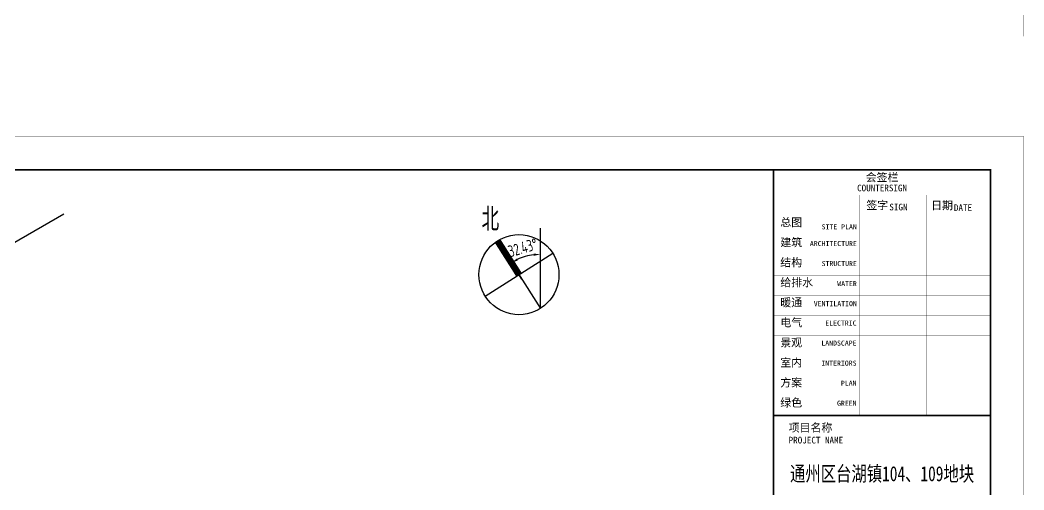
# Model space of a CAD drawing. Extents: x -1262219 to 73468, y -207485 to 163917.
# Drawn here: x 43377 to 73468, y 28532 to 42602 of the extents above; entities that cross this region are included whole.
import ezdxf
from ezdxf.enums import TextEntityAlignment as Align

# ---------------------------------------------------------------- set-up
doc = ezdxf.new("R2010")
doc.units = 0
doc.header["$LTSCALE"] = 500
doc.header["$MEASUREMENT"] = 0
doc.layers.get('0').update_dxf_attribs({"linetype": 'CONTINUOUS'})
doc.layers.get('Defpoints').update_dxf_attribs({"linetype": 'CONTINUOUS'})
for name, color, linetype in [('X-104 13#平面$0$01-标注_尺寸', 124, 'CONTINUOUS'), ('X-104 13#平面$0$01-标注_符号', 200, 'CONTINUOUS'), ('X-104 13#平面$0$A-I_卫-洁具', 241, 'CONTINUOUS'), ('X-104 13#平面$0$M-道路 边线', 151, 'CONTINUOUS')]:
    doc.layers.add(name, color=color, linetype=linetype)
doc.styles.add('X-104 13#平面$0$_TCH_DIM', font='ros1.shx', dxfattribs={"width": 0.8, "bigfont": 'jd.shx'})
doc.styles.add('X-104 13#平面$0$_TCH_DIM_T3', font='ros1.shx', dxfattribs={"width": 0.8, "bigfont": 'jd.shx'})
doc.styles.add('图签信息$0$华文细黑', font='STXIHEI.TTF', dxfattribs={"height": 10})
doc.dimstyles.new('X-104 13#平面$0$_TCH_ARROW&&100', dxfattribs={"dimtxt": 350, "dimasz": 200, "dimexe": 250, "dimexo": 300, "dimgap": 100, "dimtad": 1, "dimdec": 0, "dimzin": 0, "dimdsep": 46, "dimtxsty": 'X-104 13#平面$0$_TCH_DIM_T3', "dimcen": 0.09, "dimclrt": 7, "dimazin": 2, "dimtfac": 1, "dimtdec": 0, "dimtix": 1, "dimtmove": 2, "dimatfit": 3, "dimfxl": 0, "dimtolj": 1, "dimtzin": 0, "dimarcsym": 0})

# ---------------------------------------------------------------- blocks, each defined once
blk = doc.blocks.new('图签信息')
at = {"const_width": 0.5}
for points in [[(-65, 574), (-65, 500.5), (0, 500.5), (0, 574)], [(-65, 0), (0, 0), (0, 500.5), (-65, 500.5)]]:
    blk.add_lwpolyline(points, close=True, dxfattribs=at)
at = {"const_width": 0.05}
for points in [[(-65, 566.5), (0, 566.5)], [(-39.14, 566.5), (-39.14, 500.5)], [(-19.1, 566.5), (-19.1, 500.5)], [(-65, 560.5), (0, 560.5)], [(-65, 554.5), (0, 554.5)], [(-65, 548.5), (0, 548.5)], [(-65, 542.5), (0, 542.5)], [(-65, 536.5), (0, 536.5)], [(-65, 530.5), (0, 530.5)], [(-65, 524.5), (0, 524.5)], [(-65, 518.5), (0, 518.5)], [(-65, 512.5), (0, 512.5)], [(-65, 512.5), (0, 512.5)], [(-65, 506.5), (0, 506.5)], [(-65, 500.5), (0, 500.5)]]:
    blk.add_lwpolyline(points, dxfattribs=at)
at = {"style": '图签信息$0$华文细黑'}
for s, height, p in [('会签栏', 2.4, (-32.5, 573)), ('COUNTERSIGN', 2, (-32.5, 569.6))]:
    blk.add_text(s, height=height, dxfattribs=at).set_placement(p, align=Align.TOP_CENTER)
for s, height, p in [('签字', 2.4, (-37.22, 564.63)), ('SIGN', 2, (-30.32, 563.88)), ('日期', 2.4, (-17.79, 564.58)), ('DATE', 2, (-10.96, 563.7)), ('总图', 2.4, (-63, 559.5)), ('建筑', 2.4, (-63, 553.5)), ('结构', 2.4, (-63, 547.5)), ('给排水', 2.4, (-63, 541.5)), ('暖通', 2.4, (-63, 535.5)), ('电气', 2.4, (-63, 529.5)), ('景观', 2.4, (-63, 523.5)), ('室内', 2.4, (-63, 517.5)), ('方案', 2.4, (-63, 511.5)), ('绿色', 2.4, (-63, 505.5)), ('项目名称', 2.4, (-60.5, 498)), ('PROJECT NAME', 2, (-60.5, 494.08))]:
    blk.add_text(s, height=height, dxfattribs=at).set_placement(p, align=Align.TOP_LEFT)
for s, p in [('SITE PLAN', (-40.06, 557.7)), ('ARCHITECTURE', (-40.06, 552.7)), ('STRUCTURE', (-40.06, 546.7)), ('WATER', (-40.06, 540.7)), ('VENTILATION', (-40.06, 534.7)), ('ELECTRIC', (-40.14, 528.89)), ('LANDSCAPE', (-40.14, 522.89)), ('INTERIORS', (-40.14, 516.89)), ('PLAN', (-40.14, 510.89)), ('GREEN', (-40.14, 504.89))]:
    blk.add_text(s, height=1.5, dxfattribs=at).set_placement(p, align=Align.TOP_RIGHT)
at = {"color": 4, "style": '图签信息$0$华文细黑', "width": 0.75}
blk.add_text('通州区台湖镇104、109地块', height=4.5, dxfattribs=at).set_placement((-32.5, 480.78), align=Align.CENTER)
blk = doc.blocks.new('图签-A1')
at = {"color": 2}
blk.add_blockref('图签信息', (0, 0), dxfattribs=at)
blk = doc.blocks.new('图框-A1')
for points, const_width in [([(0, 0), (841, 0), (841, 594), (0, 594)], 0.05), ([(766, 584), (25, 584), (25, 10), (766, 10)], 0.5)]:
    blk.add_lwpolyline(points, close=True, dxfattribs=dict(const_width=const_width))
blk = doc.blocks.new('X-104 13#平面$0$ewary')
at = {"layer": 'X-104 13#平面$0$01-标注_符号'}
for points in [[(-644, -1012), (644, 1012)], [(-1012, 644), (1012, -644)]]:
    blk.add_lwpolyline(points, dxfattribs=at)
at = {"layer": 'X-104 13#平面$0$01-标注_符号', "const_width": 200}
blk.add_lwpolyline([(0, 0), (-1012, 644)], dxfattribs=at)
at = {"layer": 'X-104 13#平面$0$01-标注_符号'}
blk.add_circle((0, 0), 1200, dxfattribs=at)
blk = doc.blocks.new('X-104 13#平面$0$A$C0BB3323F')
at = {"layer": 'X-104 13#平面$0$M-道路 边线'}
blk.add_line((39057, 34726), (45590, 38504), dxfattribs=at)
blk = doc.blocks.new('*D162')
at = {"layer": 'Defpoints', "color": 0}
for p in [(58670, 35559), (58974, 34707), (58577, 34592), (58974, 33967)]:
    blk.add_point(p, dxfattribs=at)
at = {"layer": 'X-104 13#平面$0$01-标注_尺寸', "color": 0, "lineweight": -2}
for p, q in [((58974, 35007), (58974, 35838)), ((58416, 34845), (57971, 35546))]:
    blk.add_line(p, q, dxfattribs=at)
blk.add_arc((58974, 33967), 1621, 97.0745, 115.3601, dxfattribs=at)
at = {"layer": 'X-104 13#平面$0$01-标注_尺寸', "color": 0}
for points in [[(58773, 35609), (58777, 35542), (58974, 35588)], [(58296, 35402), (58264, 35461), (58105, 35335)]]:
    blk.add_solid(points, dxfattribs=at)
at = {"layer": 'X-104 13#平面$0$01-标注_尺寸', "color": 7, "insert": (58445, 35787), "char_height": 350, "attachment_point": 5, "rotation": 16.2173, "style": 'X-104 13#平面$0$_TCH_DIM_T3'}
blk.add_mtext('\\A1;32.43%%d', dxfattribs=at)
blk = doc.blocks.new('X-104 13#平面')
at = {"layer": 'X-104 13#平面$0$A-I_卫-洁具'}
blk.add_line((58974.4, 33966.9), (58974.4, 36366.9), dxfattribs=at)
at = {"xscale": 100, "yscale": 100, "zscale": 100}
for name, p in [('图框-A1', (-10634.5, 42114.8)), ('图框-A1', (-10634.5, -20285.2)), ('图签-A1', (72465.5, -19285.2))]:
    blk.add_blockref(name, p, dxfattribs=at)
blk.add_blockref('X-104 13#平面$0$A$C0BB3323F', (-900, -1700))
at = {"layer": 'X-104 13#平面$0$A-I_卫-洁具', "rotation": 334.9117113204815}
blk.add_blockref('X-104 13#平面$0$ewary', (58330.8, 34979.7), dxfattribs=at)
at = {"layer": 'X-104 13#平面$0$01-标注_符号', "color": 7, "style": 'X-104 13#平面$0$_TCH_DIM', "width": 0.8}
blk.add_text('北', height=694.6, dxfattribs=at).set_placement((57210.3, 36288.3))
at = {"layer": 'X-104 13#平面$0$01-标注_尺寸'}
dim = blk.add_angular_dim_3p(base=(58670.3, 35559), center=(58974.4, 33966.9), p1=(58974.4, 34707.2), p2=(58577.3, 34591.8), text='32.43%%d', dimstyle='X-104 13#平面$0$_TCH_ARROW&&100', dxfattribs=at)
dim.commit()
dim.dimension.update_dxf_attribs({"geometry": '*D162', "text_midpoint": (58444.9, 35787.3)})

msp = doc.modelspace()

# ---------------------------------------------------------------- block references
msp.add_blockref('X-104 13#平面', (0, 0))

doc.saveas('drawing.dxf')
